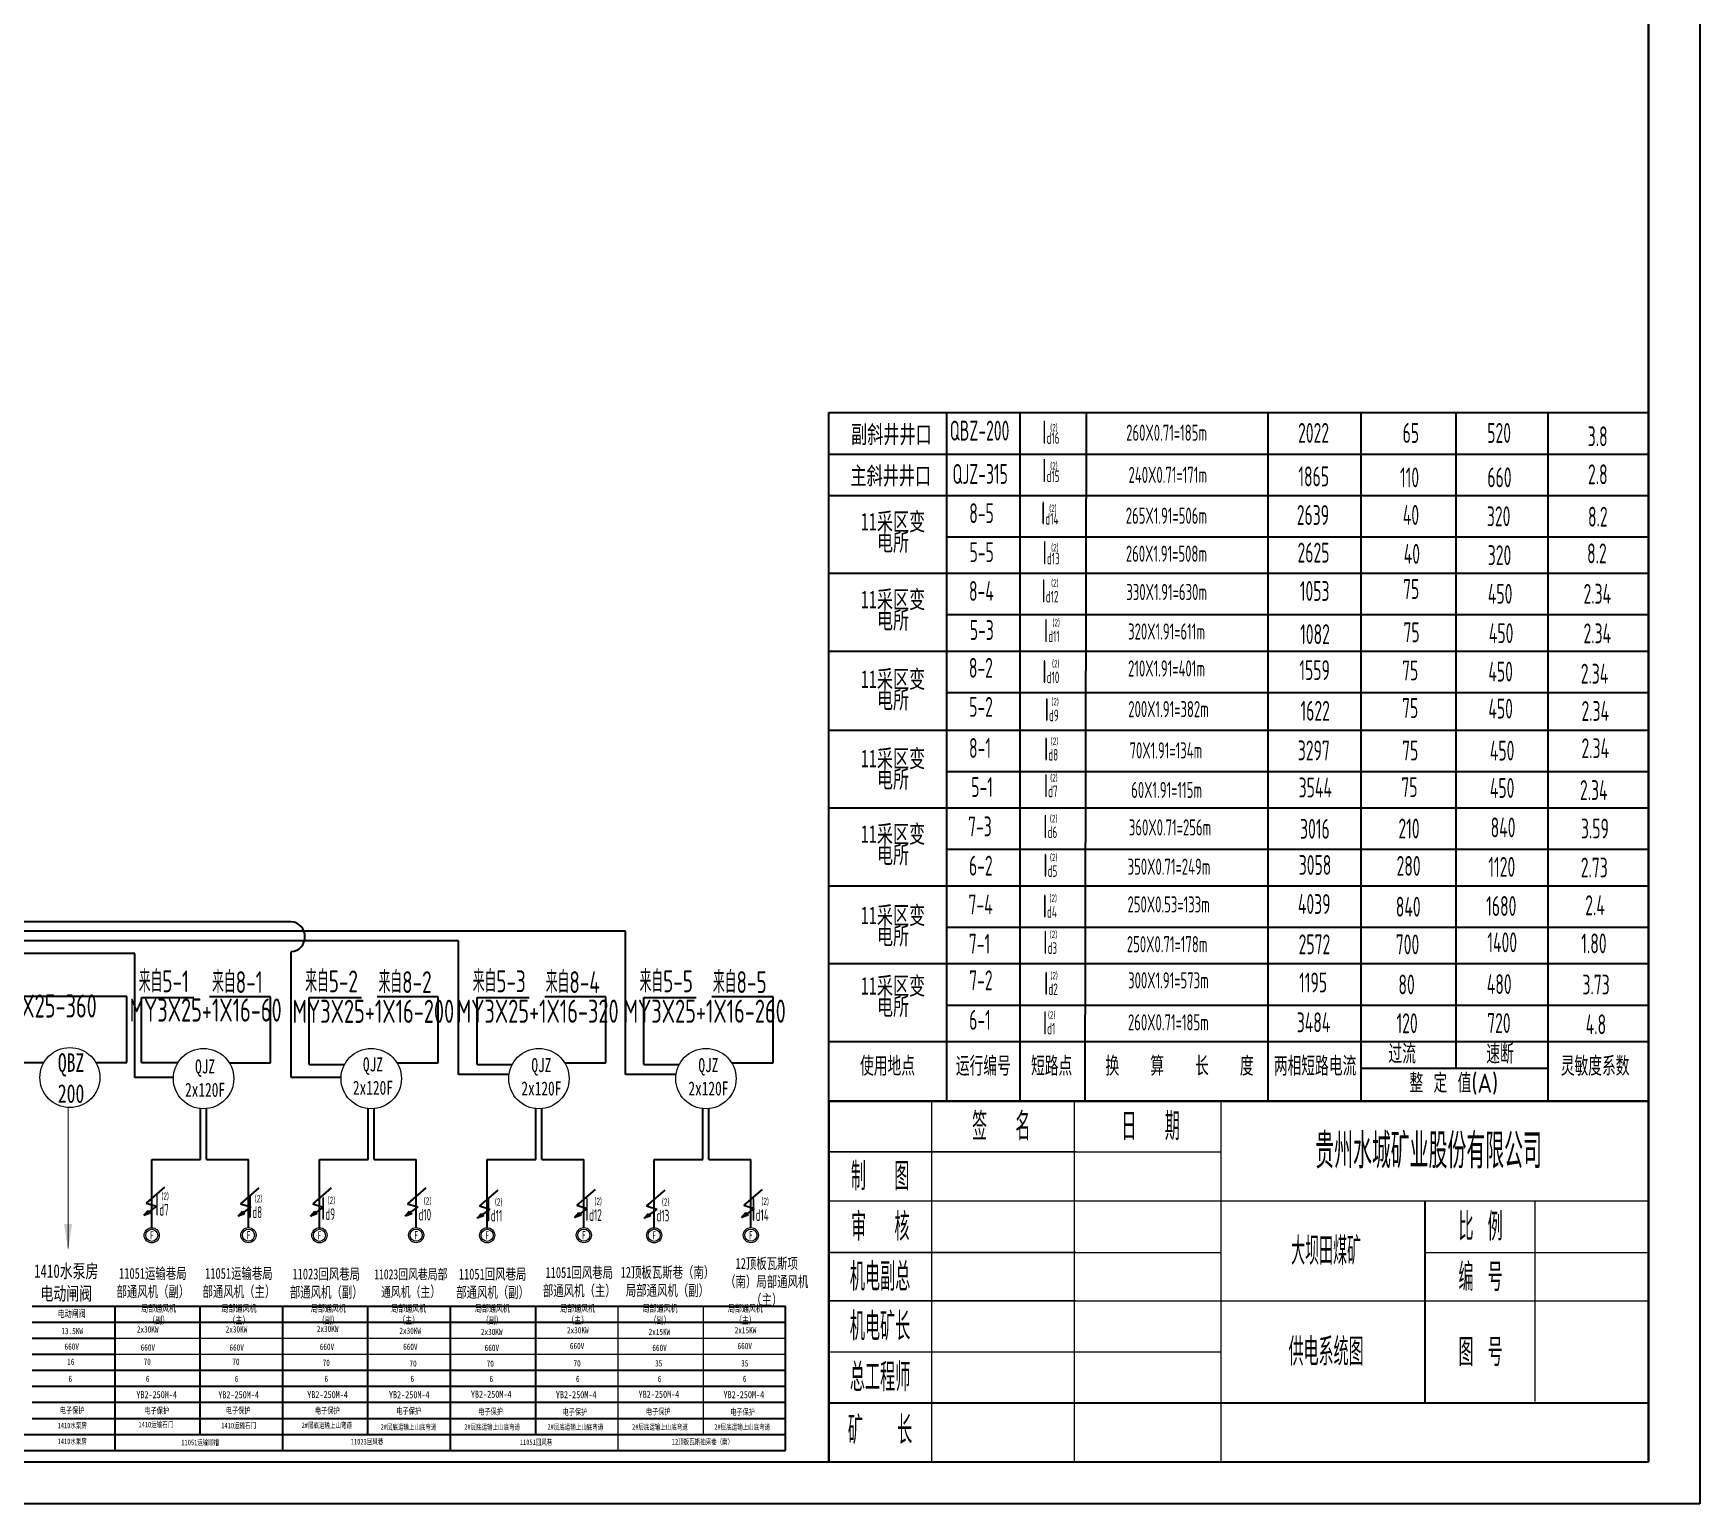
# Model space of a CAD drawing. Header units: millimetres. Extents: x -10061 to 3337, y -3023 to -418.
# Drawn here: x -8685 to -8149, y -3023 to -2551 of the extents above; entities that cross this region are included whole.
import ezdxf
from ezdxf.lldxf.tags import DXFTag

# ---------------------------------------------------------------- set-up
doc = ezdxf.new("R2010")
doc.units = ezdxf.units.MM
for name, color, linetype, lineweight in [('参数', 1, 'Continuous', 15), ('图框内框', 16, 'Continuous', 100), ('粗虚线', 7, 'ACAD_ISO02W100', 25)]:
    doc.layers.add(name, color=color, linetype=linetype, lineweight=lineweight)
doc.layers.add('图框_外框线', color=7, linetype='Continuous')
doc.layers.add('图框_标题栏文字', color=7, linetype='Continuous')
doc.styles.add('仿宋_GB2312', font='', dxfattribs={"width": 0.7, "height": 3})
doc.styles.add('国标', font='gbenor.shx', dxfattribs={"width": 0.75, "height": 3.5, "bigfont": 'gbcbig.shx'})
doc.styles.add('工程字', font='gbenor.shx', dxfattribs={"width": 0.67, "bigfont": 'gbcbig.shx'})
doc.styles.get('仿宋_GB2312').set_extended_font_data('FangSong_GB2312')
tags = doc.linetypes.add('ACAD_ISO02W100', pattern=[15, 12, -3]).pattern_tags.tags
tags[6:7] = [DXFTag(74, 4), DXFTag(75, 0), DXFTag(340, '0'), DXFTag(46, 1.0), DXFTag(50, 0.0), DXFTag(44, 0.0), DXFTag(45, 0.0)]
tags[4:5] = [DXFTag(74, 4), DXFTag(75, 0), DXFTag(340, '0'), DXFTag(46, 1.0), DXFTag(50, 0.0), DXFTag(44, 0.0), DXFTag(45, 0.0)]
tags = doc.linetypes.add('HIDDEN', pattern=[0.375, 0.25, -0.125]).pattern_tags.tags
tags[6:7] = [DXFTag(74, 4), DXFTag(75, 0), DXFTag(340, '0'), DXFTag(46, 1.0), DXFTag(50, 0.0), DXFTag(44, 0.0), DXFTag(45, 0.0)]
tags[4:5] = [DXFTag(74, 4), DXFTag(75, 0), DXFTag(340, '0'), DXFTag(46, 1.0), DXFTag(50, 0.0), DXFTag(44, 0.0), DXFTag(45, 0.0)]

msp = doc.modelspace()

# ---------------------------------------------------------------- hatches: boundary and pattern name
at = {"linetype": 'ByBlock'}
h = msp.add_hatch(color=256, dxfattribs=at)
h.paths.add_polyline_path([(-8672.5, -2933.07), (-8673.8, -2933.07), (-8673.8, -2941.42)])
h.paths.add_polyline_path([(-8673.8, -2941.42), (-8673.8, -2933.07), (-8675.11, -2933.07)])
h = msp.add_hatch(color=256, dxfattribs=at)
h.paths.add_polyline_path([(-8672.5, -2933.07), (-8673.8, -2933.07), (-8673.8, -2941.42)])
h.paths.add_polyline_path([(-8673.8, -2941.42), (-8673.8, -2933.07), (-8675.11, -2933.07)])

# ---------------------------------------------------------------- linework, layer by layer
at = {"lineweight": -2}
for p, q in [((-8149.48, -2078.4), (-8149.48, -3022.9)), ((-8149.48, -3022.9), (-10060.78, -3022.9))]:
    msp.add_line(p, q, dxfattribs=at)
at = {"lineweight": 30}
for p, q in [((-8429.35, -2893.59), (-8429.35, -3009.13)), ((-8165.88, -2893.59), (-8429.35, -2893.59))]:
    msp.add_line(p, q, dxfattribs=at)
at = {"color": 0, "lineweight": 15}
for p, q in [((-8396.36, -2893.59), (-8396.36, -3009.13)), ((-8350.5, -2893.59), (-8350.5, -3009.13)), ((-8350, -2909.88), (-8429.35, -2909.88)), ((-8429.35, -2909.88), (-8303.33, -2909.88)), ((-8429.35, -2925.67), (-8165.88, -2925.67)), ((-8202.45, -2925.67), (-8202.45, -2990.08)), ((-8350, -2942.27), (-8429.35, -2942.27)), ((-8429.35, -2942.27), (-8303.33, -2942.27)), ((-8237.78, -2942.27), (-8165.88, -2942.27)), ((-8350, -2957.8), (-8429.35, -2957.8)), ((-8429.35, -2957.8), (-8262.62, -2957.8)), ((-8262.62, -2957.8), (-8165.88, -2957.8)), ((-8429.35, -2974.13), (-8303.33, -2974.13))]:
    msp.add_line(p, q, dxfattribs=at)
at = {"color": 7, "lineweight": 15}
for p, q in [((-8497.13, -2959.44), (-8497.13, -3005.77)), ((-8497.13, -2959.44), (-8497.13, -3005.77)), ((-8497.13, -2959.44), (-8497.13, -3005.77)), ((-8497.13, -2959.44), (-8497.13, -3005.77)), ((-8497.13, -2959.44), (-8497.13, -3005.77)), ((-8497.13, -2959.44), (-8497.13, -3005.77)), ((-8469.74, -2959.44), (-8469.74, -3000.65)), ((-8469.74, -2959.44), (-8469.74, -3000.65)), ((-8658.8, -2969.74), (-8631.42, -2969.74)), ((-8631.42, -2969.74), (-8604.91, -2969.74)), ((-8604.91, -2969.74), (-8577.53, -2969.74)), ((-8577.53, -2969.74), (-8551.02, -2969.74)), ((-8551.02, -2969.74), (-8523.63, -2969.74)), ((-8523.63, -2969.74), (-8497.13, -2969.74)), ((-8497.13, -2969.74), (-8469.74, -2969.74)), ((-8469.74, -2969.74), (-8443.23, -2969.74)), ((-8658.8, -2974.89), (-8631.42, -2974.89)), ((-8631.42, -2974.89), (-8604.91, -2974.89)), ((-8604.91, -2974.89), (-8577.53, -2974.89)), ((-8577.53, -2974.89), (-8551.02, -2974.89)), ((-8551.02, -2974.89), (-8523.63, -2974.89)), ((-8523.63, -2974.89), (-8497.13, -2974.89)), ((-8497.13, -2974.89), (-8469.74, -2974.89)), ((-8469.74, -2974.89), (-8443.23, -2974.89))]:
    msp.add_line(p, q, dxfattribs=at)
at = {"color": 0, "lineweight": -3}
msp.add_line((-8443.23, -3005.77), (-8443.23, -2959.44), dxfattribs=at)
at = {"color": 7, "linetype": 'ByBlock', "lineweight": 30}
msp.add_line((-10043.2, -3009.66), (-8165.88, -3009.51), dxfattribs=at)
at = {"color": 0, "lineweight": 35}
for points in [[(-8669.84, -2860.01, 0.4, 0.4, 0), (-8661.98, -2860.02, 2.4, 0, 0), (-8654.89, -2860.02, 0, 0, 0)], [(-8635.23, -2860.3, 0.4, 0.4, 0), (-8643.09, -2860.3, 2.4, 0, 0), (-8650.18, -2860.3, 0, 0, 0)], [(-8623.67, -2860.06, 0.4, 0.4, 0), (-8615.81, -2860.07, 2.4, 0, 0), (-8608.72, -2860.07, 0, 0, 0)], [(-8581.34, -2860.3, 0.4, 0.4, 0), (-8589.2, -2860.3, 2.4, 0, 0), (-8596.29, -2860.3, 0, 0, 0)], [(-8569.78, -2860.06, 0.4, 0.4, 0), (-8561.92, -2860.07, 2.4, 0, 0), (-8554.83, -2860.07, 0, 0, 0)], [(-8527.45, -2860.3, 0.4, 0.4, 0), (-8535.31, -2860.3, 2.4, 0, 0), (-8542.39, -2860.3, 0, 0, 0)], [(-8515.89, -2860.06, 0.4, 0.4, 0), (-8508.03, -2860.07, 2.4, 0, 0), (-8500.94, -2860.07, 0, 0, 0)], [(-8473.78, -2860.3, 0.4, 0.4, 0), (-8481.64, -2860.3, 2.4, 0, 0), (-8488.73, -2860.3, 0, 0, 0)], [(-8462.22, -2860.06, 0.4, 0.4, 0), (-8454.36, -2860.07, 2.4, 0, 0), (-8447.27, -2860.07, 0, 0, 0)], [(-8673.8, -2895.65, 0.361, 0.361, 0), (-8673.8, -2934.99, 2.17, 0, 0), (-8673.8, -2941.39, 0, 0, 0)]]:
    msp.add_lwpolyline(points, format="xyseb", dxfattribs=at)
at = {"color": 7, "lineweight": 15}
msp.add_circle((-8673.23, -2886.03), 9.64, dxfattribs=at)
at = {"color": 0, "lineweight": 15}
for centre in [(-8630.27, -2886.37), (-8576.38, -2886.37), (-8522.49, -2886.37), (-8468.82, -2886.37)]:
    msp.add_circle(centre, 9.7, dxfattribs=at)
at = {"lineweight": 15}
for centre, radius in [((-8646.92, -2936.71), 2.44), ((-8615.85, -2936.65), 2.44), ((-8593.03, -2936.71), 2.44), ((-8561.96, -2936.65), 2.44), ((-8539.14, -2936.71), 2.44), ((-8508.07, -2936.65), 2.44), ((-8485.47, -2936.71), 2.44), ((-8454.4, -2936.65), 2.44), ((-8646.92, -2936.71), 1.94), ((-8615.85, -2936.65), 1.94), ((-8593.03, -2936.71), 1.94), ((-8561.96, -2936.65), 1.94), ((-8539.14, -2936.71), 1.94), ((-8508.07, -2936.65), 1.94), ((-8485.47, -2936.71), 1.94), ((-8454.4, -2936.65), 1.94)]:
    msp.add_circle(centre, radius, dxfattribs=at)
at = {"layer": '参数', "color": 0, "lineweight": 15, "ltscale": 30}
msp.add_line((-8303.33, -2893.59), (-8303.33, -3009.13), dxfattribs=at)
at = {"layer": '图框_外框线', "color": 7}
for p, q in [((-8429.35, -2672.46), (-8165.88, -2672.46)), ((-8429.35, -2685.76), (-8165.88, -2685.76)), ((-8391.39, -2685.76), (-8165.88, -2685.76)), ((-8429.35, -2699.05), (-8165.88, -2699.05)), ((-8391.39, -2699.05), (-8165.88, -2699.05)), ((-8391.39, -2712.35), (-8165.88, -2712.35)), ((-8429.35, -2724.05), (-8165.88, -2724.05)), ((-8429.35, -2724.05), (-8165.88, -2724.05)), ((-8429.35, -2724.05), (-8165.88, -2724.05)), ((-8429.35, -2724.05), (-8165.88, -2724.05)), ((-8391.39, -2737.35), (-8165.88, -2737.35)), ((-8429.35, -2749.05), (-8165.88, -2749.05)), ((-8429.35, -2749.06), (-8165.88, -2749.06)), ((-8429.35, -2749.06), (-8165.88, -2749.06)), ((-8429.35, -2749.06), (-8165.88, -2749.06)), ((-8391.39, -2762.35), (-8165.88, -2762.35)), ((-8429.35, -2774.42), (-8165.88, -2774.42)), ((-8429.35, -2774.42), (-8165.88, -2774.42)), ((-8429.35, -2774.42), (-8165.88, -2774.42)), ((-8391.39, -2787.72), (-8165.88, -2787.72)), ((-8429.35, -2799.42), (-8165.88, -2799.42)), ((-8429.35, -2799.42), (-8165.88, -2799.42)), ((-8429.35, -2799.42), (-8165.88, -2799.42)), ((-8429.35, -2799.42), (-8165.88, -2799.42)), ((-8391.39, -2812.72), (-8165.88, -2812.72)), ((-8429.35, -2824.42), (-8165.88, -2824.42)), ((-8429.35, -2824.42), (-8165.88, -2824.42)), ((-8429.35, -2824.42), (-8165.88, -2824.42)), ((-8429.35, -2824.42), (-8165.88, -2824.42)), ((-8391.39, -2837.72), (-8165.88, -2837.72)), ((-8429.35, -2849.42), (-8165.88, -2849.42)), ((-8429.35, -2849.44), (-8165.88, -2849.44)), ((-8429.35, -2849.44), (-8165.88, -2849.44)), ((-8429.35, -2849.44), (-8165.88, -2849.44)), ((-8391.39, -2862.74), (-8165.88, -2862.74)), ((-8429.35, -2874.44), (-8165.88, -2874.44)), ((-8258.23, -2883.03), (-8198.13, -2883.03))]:
    msp.add_line(p, q, dxfattribs=at)
at = {"layer": '图框内框', "color": 0, "lineweight": 30}
msp.add_line((-8165.88, -2091.86), (-8165.88, -3009.51), dxfattribs=at)
at = {"layer": '图框内框', "color": 0, "lineweight": -3}
for p, q in [((-8429.35, -2893.59), (-8429.35, -2672.46)), ((-8391.39, -2893.53), (-8391.39, -2672.46)), ((-8367.86, -2893.53), (-8367.86, -2672.46)), ((-8346.99, -2893.53), (-8346.55, -2672.46)), ((-8288.1, -2893.53), (-8288.1, -2672.46)), ((-8258.23, -2893.53), (-8258.23, -2672.46)), ((-8227.68, -2883.03), (-8227.68, -2672.46)), ((-8198.13, -2893.53), (-8198.13, -2672.46)), ((-8654.89, -2860.02), (-8730.87, -2860.02)), ((-8654.89, -2881.25), (-8654.89, -2860.02)), ((-8650.18, -2881.23), (-8650.18, -2860.3)), ((-8650.18, -2860.3), (-8633.39, -2860.3)), ((-8608.72, -2860.07), (-8628.4, -2860.07)), ((-8608.72, -2881.32), (-8608.72, -2860.07)), ((-8596.29, -2881.85), (-8596.29, -2860.3)), ((-8596.29, -2860.3), (-8579.5, -2860.3)), ((-8554.83, -2860.07), (-8574.51, -2860.07)), ((-8554.83, -2881.32), (-8554.83, -2860.07)), ((-8542.39, -2881.85), (-8542.39, -2860.3)), ((-8542.39, -2860.3), (-8525.61, -2860.3)), ((-8500.94, -2860.07), (-8520.62, -2860.07)), ((-8500.94, -2881.32), (-8500.94, -2860.07)), ((-8488.73, -2881.85), (-8488.73, -2860.3)), ((-8488.73, -2860.3), (-8471.94, -2860.3)), ((-8447.27, -2860.07), (-8466.95, -2860.07)), ((-8447.27, -2881.32), (-8447.27, -2860.07)), ((-8690.58, -2881.25), (-8681.59, -2881.25)), ((-8664.86, -2881.25), (-8654.89, -2881.25)), ((-8650.18, -2881.23), (-8638.51, -2881.23)), ((-8621.98, -2881.32), (-8608.72, -2881.32)), ((-8621.11, -2885.96), (-8621.11, -2885.96)), ((-8596.29, -2881.85), (-8584.97, -2881.85)), ((-8568.09, -2881.32), (-8554.83, -2881.32)), ((-8542.39, -2881.85), (-8531.08, -2881.85)), ((-8514.2, -2881.32), (-8500.94, -2881.32)), ((-8513.33, -2885.96), (-8513.33, -2885.96)), ((-8488.73, -2881.85), (-8477.41, -2881.85)), ((-8460.54, -2881.32), (-8447.27, -2881.32)), ((-8631.24, -2912.41), (-8631.24, -2896.02)), ((-8629.3, -2912.41), (-8629.3, -2896.02)), ((-8577.35, -2912.41), (-8577.35, -2896.02)), ((-8575.41, -2912.41), (-8575.41, -2896.02)), ((-8523.46, -2912.41), (-8523.46, -2896.02)), ((-8521.52, -2912.41), (-8521.52, -2896.02)), ((-8469.79, -2912.41), (-8469.79, -2896.02)), ((-8467.86, -2912.41), (-8467.86, -2896.02)), ((-8646.92, -2934.27), (-8646.92, -2912.41)), ((-8646.92, -2912.41), (-8631.24, -2912.41)), ((-8629.3, -2912.41), (-8615.85, -2912.41)), ((-8615.85, -2934.21), (-8615.85, -2912.41)), ((-8593.03, -2934.27), (-8593.03, -2912.41)), ((-8593.03, -2912.41), (-8577.35, -2912.41)), ((-8575.41, -2912.41), (-8561.96, -2912.41)), ((-8561.96, -2934.21), (-8561.96, -2912.41)), ((-8539.14, -2934.27), (-8539.14, -2912.41)), ((-8539.14, -2912.41), (-8523.46, -2912.41)), ((-8521.52, -2912.41), (-8508.07, -2912.41)), ((-8508.07, -2934.21), (-8508.07, -2912.41)), ((-8485.47, -2934.27), (-8485.47, -2912.41)), ((-8485.47, -2912.41), (-8469.79, -2912.41)), ((-8467.86, -2912.41), (-8454.4, -2912.41)), ((-8454.4, -2934.21), (-8454.4, -2912.41)), ((-8642.79, -2921.26), (-8648.7, -2926.34)), ((-8612.53, -2921.5), (-8618.44, -2926.57)), ((-8589.27, -2921.51), (-8595.18, -2926.59)), ((-8558.79, -2921.47), (-8564.7, -2926.55)), ((-8535.71, -2922.19), (-8541.62, -2927.26)), ((-8504.39, -2921.94), (-8510.3, -2927.02)), ((-8482.04, -2922.19), (-8487.95, -2927.26)), ((-8450.72, -2921.94), (-8456.64, -2927.02)), ((-8649.43, -2930.27), (-8648.06, -2928.72)), ((-8645.38, -2927.37), (-8649.33, -2930.27)), ((-8648.7, -2926.34), (-8645.38, -2927.37)), ((-8648.06, -2928.72), (-8647.37, -2929.55)), ((-8619.17, -2930.51), (-8617.8, -2928.96)), ((-8615.12, -2927.61), (-8619.06, -2930.51)), ((-8618.44, -2926.57), (-8615.12, -2927.61)), ((-8617.8, -2928.96), (-8617.11, -2929.79)), ((-8595.91, -2930.53), (-8594.53, -2928.97)), ((-8591.86, -2927.63), (-8595.8, -2930.53)), ((-8595.18, -2926.59), (-8591.86, -2927.63)), ((-8594.53, -2928.97), (-8593.85, -2929.81)), ((-8565.43, -2930.48), (-8564.06, -2928.93)), ((-8561.38, -2927.58), (-8565.32, -2930.49)), ((-8564.7, -2926.55), (-8561.38, -2927.58)), ((-8564.06, -2928.93), (-8563.37, -2929.76)), ((-8538.3, -2928.3), (-8542.24, -2931.2)), ((-8541.62, -2927.26), (-8538.3, -2928.3)), ((-8506.98, -2928.06), (-8510.92, -2930.96)), ((-8510.3, -2927.02), (-8506.98, -2928.06)), ((-8484.63, -2928.3), (-8488.58, -2931.2)), ((-8487.95, -2927.26), (-8484.63, -2928.3)), ((-8453.32, -2928.06), (-8457.26, -2930.96)), ((-8456.64, -2927.02), (-8453.32, -2928.06)), ((-8237.78, -2925.67), (-8237.78, -2990.47)), ((-8647.37, -2929.55), (-8649.43, -2930.31)), ((-8617.11, -2929.79), (-8619.17, -2930.55)), ((-8593.85, -2929.81), (-8595.91, -2930.56)), ((-8563.37, -2929.76), (-8565.43, -2930.52)), ((-8542.35, -2931.2), (-8540.97, -2929.65)), ((-8540.29, -2930.48), (-8542.35, -2931.24)), ((-8540.97, -2929.65), (-8540.29, -2930.48)), ((-8511.03, -2930.95), (-8509.66, -2929.4)), ((-8508.97, -2930.23), (-8511.03, -2930.99)), ((-8509.66, -2929.4), (-8508.97, -2930.23)), ((-8488.68, -2931.2), (-8487.31, -2929.65)), ((-8486.62, -2930.48), (-8488.68, -2931.24)), ((-8487.31, -2929.65), (-8486.62, -2930.48)), ((-8457.36, -2930.95), (-8455.99, -2929.4)), ((-8455.3, -2930.23), (-8457.36, -2930.99)), ((-8455.99, -2929.4), (-8455.3, -2930.23)), ((-8685.31, -2959.44), (-8658.8, -2959.44)), ((-8658.8, -2959.44), (-8658.8, -3005.77)), ((-8658.8, -2959.44), (-8631.42, -2959.44)), ((-8658.8, -2959.44), (-8658.8, -3005.77)), ((-8631.42, -2959.44), (-8631.42, -3000.65)), ((-8631.42, -2959.44), (-8604.91, -2959.44)), ((-8631.42, -2959.44), (-8631.42, -3000.65)), ((-8604.91, -2959.44), (-8604.91, -3005.77)), ((-8604.91, -2959.44), (-8604.91, -3005.77)), ((-8604.91, -2959.44), (-8577.53, -2959.44)), ((-8604.91, -2959.44), (-8604.91, -3005.77)), ((-8577.53, -2959.44), (-8577.53, -3000.65)), ((-8577.53, -2959.44), (-8551.02, -2959.44)), ((-8577.53, -2959.44), (-8577.53, -3000.65)), ((-8551.02, -2959.44), (-8551.02, -3005.77)), ((-8551.02, -2959.44), (-8551.02, -3005.77)), ((-8551.02, -2959.44), (-8551.02, -3005.77)), ((-8551.02, -2959.44), (-8523.63, -2959.44)), ((-8551.02, -2959.44), (-8551.02, -3005.77)), ((-8523.63, -2959.44), (-8523.63, -3000.65)), ((-8523.63, -2959.44), (-8497.13, -2959.44)), ((-8523.63, -2959.44), (-8523.63, -3000.65)), ((-8497.13, -2959.44), (-8469.74, -2959.44)), ((-8469.74, -2959.44), (-8443.23, -2959.44)), ((-8685.31, -2964.59), (-8658.8, -2964.59)), ((-8658.8, -2964.59), (-8631.42, -2964.59)), ((-8631.42, -2964.59), (-8604.91, -2964.59)), ((-8604.91, -2964.59), (-8577.53, -2964.59)), ((-8577.53, -2964.59), (-8551.02, -2964.59)), ((-8551.02, -2964.59), (-8523.63, -2964.59)), ((-8523.63, -2964.59), (-8497.13, -2964.59)), ((-8497.13, -2964.59), (-8469.74, -2964.59)), ((-8469.74, -2964.59), (-8443.23, -2964.59)), ((-8685.31, -2969.74), (-8658.8, -2969.74)), ((-8685.31, -2974.89), (-8658.8, -2974.89)), ((-8685.31, -2980.04), (-8658.8, -2980.04)), ((-8658.8, -2980.04), (-8631.42, -2980.04)), ((-8631.42, -2980.04), (-8604.91, -2980.04)), ((-8604.91, -2980.04), (-8577.53, -2980.04)), ((-8577.53, -2980.04), (-8551.02, -2980.04)), ((-8551.02, -2980.04), (-8523.63, -2980.04)), ((-8523.63, -2980.04), (-8497.13, -2980.04)), ((-8497.13, -2980.04), (-8469.74, -2980.04)), ((-8469.74, -2980.04), (-8443.23, -2980.04)), ((-8685.31, -2985.2), (-8658.8, -2985.2)), ((-8658.8, -2985.2), (-8631.42, -2985.2)), ((-8631.42, -2985.2), (-8604.91, -2985.2)), ((-8604.91, -2985.2), (-8577.53, -2985.2)), ((-8577.53, -2985.2), (-8551.02, -2985.2)), ((-8551.02, -2985.2), (-8523.63, -2985.2)), ((-8523.63, -2985.2), (-8497.13, -2985.2)), ((-8497.13, -2985.2), (-8469.74, -2985.2)), ((-8469.74, -2985.2), (-8443.23, -2985.2)), ((-8685.31, -2990.35), (-8658.8, -2990.35)), ((-8658.8, -2990.35), (-8631.42, -2990.35)), ((-8631.42, -2990.35), (-8604.91, -2990.35)), ((-8604.91, -2990.35), (-8577.53, -2990.35)), ((-8577.53, -2990.35), (-8551.02, -2990.35)), ((-8551.02, -2990.35), (-8523.63, -2990.35)), ((-8523.63, -2990.35), (-8497.13, -2990.35)), ((-8497.13, -2990.35), (-8469.74, -2990.35)), ((-8469.74, -2990.35), (-8443.23, -2990.35)), ((-8429.35, -2990.47), (-8165.88, -2990.47)), ((-8685.31, -2995.5), (-8658.8, -2995.5)), ((-8658.8, -2995.5), (-8631.42, -2995.5)), ((-8631.42, -2995.5), (-8604.91, -2995.5)), ((-8604.91, -2995.5), (-8577.53, -2995.5)), ((-8577.53, -2995.5), (-8551.02, -2995.5)), ((-8551.02, -2995.5), (-8523.63, -2995.5)), ((-8523.63, -2995.5), (-8497.13, -2995.5)), ((-8497.13, -2995.5), (-8469.74, -2995.5)), ((-8469.74, -2995.5), (-8443.23, -2995.5)), ((-8696.56, -3000.65), (-8658.8, -3000.65)), ((-8669.18, -3000.65), (-8631.42, -3000.65)), ((-8642.67, -3000.65), (-8604.91, -3000.65)), ((-8615.29, -3000.65), (-8577.53, -3000.65)), ((-8588.78, -3000.65), (-8551.02, -3000.65)), ((-8561.4, -3000.65), (-8523.63, -3000.65)), ((-8534.89, -3000.65), (-8497.13, -3000.65)), ((-8507.51, -3000.65), (-8469.74, -3000.65)), ((-8481, -3000.65), (-8443.23, -3000.65)), ((-8763.91, -3005.77), (-8658.8, -3005.77)), ((-8738.79, -3005.77), (-8633.68, -3005.77)), ((-8736.52, -3005.77), (-8631.42, -3005.77)), ((-8710.01, -3005.77), (-8604.91, -3005.77)), ((-8684.9, -3005.77), (-8579.79, -3005.77)), ((-8682.63, -3005.77), (-8577.53, -3005.77)), ((-8656.12, -3005.77), (-8551.02, -3005.77)), ((-8631, -3005.77), (-8525.9, -3005.77)), ((-8628.74, -3005.77), (-8523.63, -3005.77)), ((-8602.23, -3005.77), (-8497.13, -3005.77)), ((-8577.11, -3005.77), (-8472.01, -3005.77)), ((-8574.85, -3005.77), (-8469.74, -3005.77)), ((-8548.34, -3005.77), (-8443.23, -3005.77))]:
    msp.add_line(p, q, dxfattribs=at)
at = {"layer": '图框内框', "color": 1, "linetype": 'HIDDEN', "lineweight": -3}
for p, q in [((-8602.06, -2836), (-9188.16, -2836)), ((-8548.33, -2842.17), (-9713.51, -2842.17)), ((-8494.66, -2839.05), (-9218.05, -2839.05)), ((-8548.33, -2885.04), (-8548.33, -2842.17)), ((-8494.66, -2885.04), (-8494.66, -2839.05)), ((-8652.33, -2846.17), (-9853.06, -2846.17)), ((-8652.33, -2885.98), (-8652.33, -2846.17)), ((-8602.06, -2885.98), (-8602.06, -2845.61)), ((-8639.93, -2885.98), (-8652.33, -2885.98)), ((-8586.04, -2885.98), (-8602.06, -2885.98)), ((-8532.19, -2885.04), (-8548.33, -2885.04)), ((-8478.53, -2885.04), (-8494.66, -2885.04))]:
    msp.add_line(p, q, dxfattribs=at)
msp.add_arc((-8602.49, -2840.8), 4.82, 275.0877, 84.9123, dxfattribs=at)

# ---------------------------------------------------------------- texts
at = {"color": 7, "lineweight": -3, "ltscale": 1.4, "char_height": 9.4393, "attachment_point": 5, "line_spacing_factor": 0.7, "style": '工程字'}
for s, insert, width in [('{\\fSimSun|b0|i0|c134|p2;\\H0.6x;副斜井井口}', (-8409.23, -2679.8), 174.4324), ('{\\fSimSun|b0|i0|c134|p2;\\H0.6x;主斜井井口}', (-8409.43, -2693.08), 174.4324), ('{\\fSimSun|b0|i0|c134|p2;\\H0.6x;11采区变\\P电所\\H1.667x; }', (-8408.71, -2711.08), 226.4696), ('{\\fSimSun|b0|i0|c134|p2;\\H0.6x;11采区变\\P电所\\H1.667x; }', (-8408.71, -2736.08), 226.4696), ('{\\fSimSun|b0|i0|c134|p2;\\H0.6x;11采区变\\P电所\\H1.667x; }', (-8408.71, -2761.66), 226.4696), ('{\\fSimSun|b0|i0|c134|p2;\\H0.6x;11采区变\\P电所\\H1.667x; }', (-8408.71, -2787.16), 226.4696), ('{\\fSimSun|b0|i0|c134|p2;\\H0.6x;11采区变\\P电所\\H1.667x; }', (-8408.71, -2811.42), 226.4696), ('{\\fSimSun|b0|i0|c134|p2;\\H0.6x;11采区变\\P电所\\H1.667x; }', (-8408.71, -2837.52), 226.4696), ('{\\fSimSun|b0|i0|c134|p2;\\H0.6x;11采区变\\P电所\\H1.667x; }', (-8408.71, -2860.19), 226.4696)]:
    msp.add_mtext(s, dxfattribs=dict(at, insert=insert, width=width))
at = {"linetype": 'ByBlock', "lineweight": -3, "char_height": 7.008, "width": 29.429, "attachment_point": 5, "rotation": 0, "style": '国标'}
for s, insert in [('来自5-1', (-8643.02, -2855.13)), ('来自8-1', (-8619.4, -2855.38)), ('来自5-2', (-8589.13, -2855.13)), ('来自8-2', (-8565.5, -2855.38)), ('来自5-3', (-8535.24, -2855.13)), ('来自8-4', (-8511.61, -2855.38)), ('来自5-5', (-8481.57, -2855.13)), ('来自8-5', (-8457.95, -2855.38))]:
    msp.add_mtext(s, dxfattribs=dict(at, insert=insert))
at = {"color": 7, "linetype": 'ByBlock', "char_height": 7.4324, "width": 76.4916, "attachment_point": 5, "style": '国标'}
for s, insert in [(' MYP3X70+1X25-360', (-8694.53, -2863.05)), (' MY3X25+1X16-60', (-8631.11, -2864.35)), (' MY3X25+1X16-200', (-8577.21, -2864.76)), (' MY3X25+1X16-320', (-8524.4, -2864.72)), (' MY3X25+1X16-260', (-8470.73, -2864.72))]:
    msp.add_mtext(s, dxfattribs=dict(at, insert=insert))
at = {"color": 7, "lineweight": 15, "attachment_point": 5, "style": '仿宋_GB2312'}
for s, insert, char_height, width in [('QBZ\\P200', (-8672.84, -2886.24), 5.959, 23.6153), ('{\\fFangSong|b0|i0|c134|p49;12顶板瓦斯项（南）局部通风机（主）}', (-8449.29, -2951.8), 3.5, 28.8477), ('{\\fFangSong|b0|i0|c134|p49;1410水泵房\\P电动闸阀}', (-8674.38, -2952.04), 4.3338, 27.6534), ('{\\fFangSong|b0|i0|c134|p49;11051运输巷局部通风机（副）}', (-8646.55, -2952.08), 3.5, 24.7624), ('{\\fFangSong|b0|i0|c134|p49;11051运输巷局部通风机（主）}', (-8618.9, -2952.08), 3.5, 24.7624), ('{\\fFangSong|b0|i0|c134|p49;11023回风巷局部通风机（副）}', (-8590.83, -2952.27), 3.5, 24.7624), ('{\\fFangSong|b0|i0|c134|p49;\\H0.923x;11023回风巷局部通风机（主\\H1.083x;）}', (-8563.64, -2952.27), 3.5, 24.7624), ('{\\fFangSong|b0|i0|c134|p49;11051回风巷局部通风机（副）}', (-8537.38, -2952.31), 3.5, 24.7624), ('{\\fFangSong|b0|i0|c134|p49;11051回风巷局部通风机（主）}', (-8509.52, -2951.8), 3.5, 24.7624), ('{\\fFangSong|b0|i0|c134|p49;12顶板瓦斯巷（南）局部通风机（副）}', (-8481.2, -2951.71), 3.5, 31.79), ('{\\fFangSong|b0|i0|c134|p49;电动闸阀}', (-8672.65, -2962), 2.2879, 16.9123), ('{\\fFangSong|b0|i0|c134|p49;局部通风机（副）}', (-8644.71, -2962.22), 2.2879, 16.9123), ('{\\fFangSong|b0|i0|c134|p49;局部通风机（主）}', (-8618.88, -2962.22), 2.2879, 16.9123), ('{\\fFangSong|b0|i0|c134|p49;局部通风机（副）}', (-8590.17, -2962.22), 2.2879, 16.9123), ('{\\fFangSong|b0|i0|c134|p49;局部通风机（主）}', (-8564.34, -2962.22), 2.2879, 16.9123), ('{\\fFangSong|b0|i0|c134|p49;局部通风机（副）}', (-8537.45, -2962.22), 2.2879, 16.9123), ('{\\fFangSong|b0|i0|c134|p49;局部通风机（主）}', (-8510.05, -2962.22), 2.2879, 16.9123), ('{\\fFangSong|b0|i0|c134|p49;局部通风机（副）}', (-8483.56, -2962.22), 2.2879, 16.9123), ('{\\fFangSong|b0|i0|c134|p49;局部通风机（主）}', (-8456.15, -2962.22), 2.2879, 16.9123), ('{\\fFangSong|b0|i0|c134|p49;13.5KW}', (-8672.48, -2967.46), 2.024, 14.9615), ('{\\fFangSong|b0|i0|c134|p49;2x30KW}', (-8648.21, -2966.93), 2.024, 14.9615), ('{\\fFangSong|b0|i0|c134|p49;2x30KW}', (-8619.68, -2966.93), 2.024, 14.9615), ('{\\fFangSong|b0|i0|c134|p49;2x30KW}', (-8590.38, -2966.76), 2.024, 14.9615), ('{\\fFangSong|b0|i0|c134|p49;2x30KW}', (-8563.86, -2967.38), 2.024, 14.9615), ('{\\fFangSong|b0|i0|c134|p49;2x30KW}', (-8510, -2967.2), 2.024, 14.9615), ('{\\fFangSong|b0|i0|c134|p49;2x15KW}', (-8456.11, -2967.2), 2.024, 14.9615), ('{\\fFangSong|b0|i0|c134|p49;660V}', (-8672.63, -2972.45), 2.024, 14.9615), ('{\\fFangSong|b0|i0|c134|p49;660V}', (-8648.16, -2972.76), 2.024, 14.9615), ('{\\fFangSong|b0|i0|c134|p49;660V}', (-8619.63, -2972.76), 2.024, 14.9615), ('{\\fFangSong|b0|i0|c134|p49;660V}', (-8590.61, -2972.52), 2.024, 14.9615), ('{\\fFangSong|b0|i0|c134|p49;660V}', (-8563.81, -2972.51), 2.024, 14.9615), ('{\\fFangSong|b0|i0|c134|p49;2x30KW}', (-8537.66, -2967.72), 2.024, 14.9615), ('{\\fFangSong|b0|i0|c134|p49;660V}', (-8537.61, -2972.86), 2.024, 14.9615), ('{\\fFangSong|b0|i0|c134|p49;660V}', (-8510.23, -2972.27), 2.024, 14.9615), ('{\\fFangSong|b0|i0|c134|p49;2x15KW}', (-8483.77, -2967.72), 2.024, 14.9615), ('{\\fFangSong|b0|i0|c134|p49;660V}', (-8483.72, -2972.86), 2.024, 14.9615), ('{\\fFangSong|b0|i0|c134|p49;660V}', (-8456.34, -2972.27), 2.024, 14.9615), ('{\\fFangSong|b0|i0|c134|p49;16}', (-8672.92, -2977.34), 2.024, 14.9615), ('{\\fFangSong|b0|i0|c134|p49;70}', (-8648.38, -2977.33), 2.024, 14.9615), ('{\\fFangSong|b0|i0|c134|p49;70}', (-8619.85, -2977.33), 2.024, 14.9615), ('{\\fFangSong|b0|i0|c134|p49;70}', (-8590.83, -2977.65), 2.024, 14.9615), ('{\\fFangSong|b0|i0|c134|p49;70}', (-8562.94, -2977.92), 2.024, 14.9615), ('{\\fFangSong|b0|i0|c134|p49;70}', (-8538.12, -2977.92), 2.024, 14.9615), ('{\\fFangSong|b0|i0|c134|p49;70}', (-8510.23, -2977.83), 2.024, 14.9615), ('{\\fFangSong|b0|i0|c134|p49;35}', (-8483.99, -2977.83), 2.024, 14.9615), ('{\\fFangSong|b0|i0|c134|p49;35}', (-8456.34, -2977.83), 2.024, 14.9615), ('{\\fFangSong|b0|i0|c134|p49;YB2-250M-4}', (-8645.33, -2987.89), 2.2879, 16.9123), ('{\\fFangSong|b0|i0|c134|p49;YB2-250M-4}', (-8619, -2987.93), 2.2879, 16.9123), ('{\\fFangSong|b0|i0|c134|p49;YB2-250M-4}', (-8590.41, -2987.87), 2.2879, 16.9123), ('{\\fFangSong|b0|i0|c134|p49;YB2-250M-4}', (-8564.15, -2987.92), 2.2879, 16.9123), ('{\\fFangSong|b0|i0|c134|p49;YB2-250M-4}', (-8537.82, -2987.77), 2.2879, 16.9123), ('{\\fFangSong|b0|i0|c134|p49;YB2-250M-4}', (-8510.52, -2987.9), 2.2879, 16.9123), ('{\\fFangSong|b0|i0|c134|p49;YB2-250M-4}', (-8483.92, -2987.77), 2.2879, 16.9123), ('{\\fFangSong|b0|i0|c134|p49;YB2-250M-4}', (-8456.63, -2987.9), 2.2879, 16.9123), ('{\\fSimSun|b0|i0|c134|p2;电子保护}', (-8672.51, -2993.04), 2.024, 14.9615), ('{\\fSimSun|b0|i0|c134|p2;电子保护}', (-8645.31, -2993.12), 2.024, 14.9615), ('{\\fSimSun|b0|i0|c134|p2;电子保护}', (-8619.15, -2993.07), 2.024, 14.9615), ('{\\fSimSun|b0|i0|c134|p2;电子保护}', (-8590.5, -2993.11), 2.024, 14.9615), ('{\\fSimSun|b0|i0|c134|p2;电子保护}', (-8564.34, -2993.22), 2.024, 14.9615), ('{\\fSimSun|b0|i0|c134|p2;电子保护}', (-8538.05, -2993.42), 2.024, 14.9615), ('{\\fSimSun|b0|i0|c134|p2;电子保护}', (-8510.93, -2993.55), 2.024, 14.9615), ('{\\fSimSun|b0|i0|c134|p2;电子保护}', (-8484.16, -2993.42), 2.024, 14.9615), ('{\\fSimSun|b0|i0|c134|p2;电子保护}', (-8457.04, -2993.55), 2.024, 14.9615)]:
    msp.add_mtext(s, dxfattribs=dict(at, insert=insert, char_height=char_height, width=width))
at = {"color": 0, "lineweight": 15, "attachment_point": 5}
for s, insert, char_height, width, style in [('QJZ\\P2x120F', (-8629.78, -2886.25), 4.5, 23.7778, '仿宋_GB2312'), ('QJZ\\P2x120F', (-8575.84, -2885.58), 4.5, 23.7778, '仿宋_GB2312'), ('QJZ\\P2x120F', (-8521.7, -2885.83), 4.5, 23.7778, '仿宋_GB2312'), ('QJZ\\P2x120F', (-8468.03, -2885.83), 4.5, 23.7778, '仿宋_GB2312'), ('签{\\fFangSong_GB2312|b0|i0|c134|p49;  }名', (-8373.92, -2901.74), 8.9211, 36.3874, '国标'), ('日{\\fFangSong_GB2312|b0|i0|c134|p49;  }期', (-8325.91, -2901.74), 8.9211, 36.3874, '国标'), ('贵州水城矿业股份有限公司', (-8236.6, -2909.63), 11.2406, 183.2779, '国标'), ('制{\\fFangSong_GB2312|b0|i0|c134|p49;  }图', (-8412.86, -2917.78), 8.9211, 32.9903, '国标'), ('审{\\fFangSong_GB2312|b0|i0|c134|p49;  }核', (-8412.78, -2933.97), 8.9211, 32.9903, '国标'), ('比{\\fFangSong_GB2312|b0|i0|c134|p49; }例', (-8219.88, -2933.97), 8.9211, 32.1106, '国标'), ('{\\Ftxt,gbcbig|c134;大坝田煤矿}', (-8269.53, -2941.73), 8.9211, 87.3833, '仿宋_GB2312'), ('机电副总', (-8412.86, -2950.03), 9, 32.9903, '国标'), ('编{\\fFangSong_GB2312|b0|i0|c134|p49; }号', (-8219.88, -2950.16), 8.9211, 32.1106, '国标'), ('机电矿长', (-8412.86, -2965.97), 9, 32.9903, '国标'), ('供电系统图', (-8269.53, -2974.13), 8.921, 87.3833, '国标'), ('图{\\fFangSong_GB2312|b0|i0|c134|p49; }号', (-8219.88, -2974.27), 8.9211, 32.1106, '国标'), ('总工程师', (-8412.86, -2982.3), 9, 32.9903, '国标'), ('{\\fSimSun|b0|i0|c134|p2;6}', (-8673.08, -2982.82), 2.024, 14.9615, '仿宋_GB2312'), ('{\\fSimSun|b0|i0|c134|p2;6}', (-8648.21, -2982.82), 2.024, 14.9615, '仿宋_GB2312'), ('{\\fSimSun|b0|i0|c134|p2;6}', (-8619.67, -2982.82), 2.024, 14.9615, '仿宋_GB2312'), ('{\\fSimSun|b0|i0|c134|p2;6}', (-8590.81, -2982.82), 2.024, 14.9615, '仿宋_GB2312'), ('{\\fSimSun|b0|i0|c134|p2;6}', (-8563.17, -2982.82), 2.024, 14.9615, '仿宋_GB2312'), ('{\\fSimSun|b0|i0|c134|p2;6}', (-8537.81, -2982.82), 2.024, 14.9615, '仿宋_GB2312'), ('{\\fSimSun|b0|i0|c134|p2;6}', (-8510, -2982.82), 2.024, 14.9615, '仿宋_GB2312'), ('{\\fSimSun|b0|i0|c134|p2;6}', (-8483.74, -2982.82), 2.024, 14.9615, '仿宋_GB2312'), ('{\\fSimSun|b0|i0|c134|p2;6}', (-8456.37, -2982.82), 2.024, 14.9615, '仿宋_GB2312'), ('{\\fSimSun|b0|i0|c134|p2;1410水泵房}', (-8672.48, -2997.89), 1.8, 15.3428, '仿宋_GB2312'), ('{\\fFangSong|b0|i0|c134|p49;1410运输石门}', (-8645.6, -2997.59), 1.8, 15.3428, '仿宋_GB2312'), ('{\\fFangSong|b0|i0|c134|p49;1410运输石门}', (-8619, -2997.93), 1.8, 15.3428, '仿宋_GB2312'), ('{\\fFangSong|b0|i0|c134|p49;2#层底运输上山弯道}', (-8590.67, -2997.82), 1.8, 17.7454, '仿宋_GB2312'), ('{\\fFangSong|b0|i0|c134|p49;2#层底运输上山底弯道}', (-8564.41, -2998.37), 1.8, 18.2412, '仿宋_GB2312'), ('{\\fFangSong|b0|i0|c134|p49;2#层底运输上山底弯道}', (-8537.53, -2998.37), 1.8, 18.2412, '仿宋_GB2312'), ('{\\fFangSong|b0|i0|c134|p49;2#层底运输上山底弯道}', (-8510.78, -2998.37), 1.8, 18.2412, '仿宋_GB2312'), ('{\\fFangSong|b0|i0|c134|p49;2#层底运输上山底弯道}', (-8483.61, -2998.37), 1.8, 18.2412, '仿宋_GB2312'), ('{\\fFangSong|b0|i0|c134|p49;2#层底运输上山底弯道}', (-8457.15, -2998.37), 1.8, 18.2412, '仿宋_GB2312'), ('矿   长', (-8412.86, -2999.29), 9, 32.9903, '国标'), ('{\\fSimSun|b0|i0|c134|p2;1410水泵房}', (-8672.48, -3002.99), 1.8, 15.3428, '仿宋_GB2312'), ('{\\fFangSong|b0|i0|c134|p49;11051运输顺槽}', (-8631.32, -3003.33), 1.8, 15.3428, '仿宋_GB2312'), ('{\\fFangSong|b0|i0|c134|p49;11023回风巷}', (-8577.74, -3003.09), 1.8, 15.3428, '仿宋_GB2312'), ('{\\fFangSong|b0|i0|c134|p49;11051回风巷}', (-8523.41, -3003.26), 1.8, 15.3428, '仿宋_GB2312'), ('{\\fFangSong|b0|i0|c134|p49;12顶板瓦斯抽采巷（南）}', (-8469.93, -3003.13), 1.8, 25.3503, '仿宋_GB2312')]:
    msp.add_mtext(s, dxfattribs=dict(at, insert=insert, char_height=char_height, width=width, style=style))
at = {"lineweight": 15, "char_height": 2.64, "width": 3.6699, "attachment_point": 5, "style": '仿宋_GB2312'}
for insert in [(-8646.92, -2936.71), (-8615.85, -2936.65), (-8593.03, -2936.71), (-8561.96, -2936.65), (-8539.14, -2936.71), (-8508.07, -2936.65), (-8485.47, -2936.71), (-8454.4, -2936.65)]:
    msp.add_mtext('F', dxfattribs=dict(at, insert=insert))
at = {"layer": '图框_标题栏文字', "color": 7, "style": '工程字'}
for s, height, p in [('过流', 6.136, (-8249.49, -2881.57)), ('速断', 6.136, (-8218.05, -2881.57)), ('使用地点', 6.136, (-8419.3, -2885.45)), ('运行编号', 6.136, (-8388.51, -2885.45)), ('短路点', 6.136, (-8364.36, -2885.45)), ('换   算   长   度', 6.1356, (-8340.43, -2885.45)), ('两相短路电流', 6.136, (-8286.33, -2885.45)), ('灵敏度系数', 6.136, (-8194.11, -2885.45)), ('整 定 值(A)', 6.136, (-8242.75, -2890.91))]:
    msp.add_text(s, height=height, dxfattribs=at).set_placement(p)
at = {"layer": '粗虚线', "color": 7, "linetype": 'ByBlock', "attachment_point": 3, "style": '工程字'}
for s, insert, char_height, width in [('QBZ-200', (-8371.32, -2675.06), 6.381, 33.3816), ('I{\\H0.5x;d16}', (-8355.2, -2675.05), 7.4547, 33.3816), ('{\\H0.95x;(2)}', (-8355.79, -2676.12), 2.4849, 7.6045), ('260X0.71=185m', (-8307.79, -2676.33), 5.184, 65.3097), ('2022', (-8268.58, -2675.79), 6.381, 33.3816), ('65', (-8239.64, -2675.8), 6.381, 33.3816), ('520', (-8210.1, -2675.8), 6.381, 33.3816), ('3.8', (-8179.06, -2676.87), 6.381, 33.3816), ('I{\\H0.5x;d15}', (-8355.2, -2687.31), 7.4547, 33.3816), ('{\\H0.95x;(2)}', (-8355.79, -2688.38), 2.4849, 7.6045), ('QJZ-315', (-8371.79, -2688.98), 6.381, 33.3816), ('240X0.71=171m', (-8307.79, -2689.87), 5.184, 65.3097), ('1865', (-8268.58, -2689.77), 6.381, 33.3816), ('110', (-8239.64, -2690.07), 6.381, 33.3816), ('660', (-8209.93, -2690.07), 6.381, 33.3816), ('2.8', (-8179.06, -2689.09), 6.381, 33.3816), ('8-5', (-8376.32, -2701.57), 6.381, 33.3816), ('I{\\H0.5x;d14}', (-8355.53, -2700.99), 7.4547, 33.3816), ('{\\H0.95x;(2)}', (-8356.12, -2702.06), 2.4849, 7.6045), ('265X1.91=506m', (-8307.79, -2702.98), 5.184, 65.3097), ('2639', (-8268.58, -2702.17), 6.381, 33.3816), ('40', (-8239.64, -2702.14), 6.381, 33.3816), ('320', (-8210.3, -2702.57), 6.381, 33.3816), ('8.2', (-8179.06, -2702.71), 6.381, 33.3816), ('5-5', (-8376.32, -2714.11), 6.381, 33.3816), ('I{\\H0.5x;d13}', (-8355.12, -2713.74), 7.4547, 33.3816), ('{\\H0.95x;(2)}', (-8355.49, -2714.66), 2.4849, 7.6045), ('2625', (-8268.44, -2714.23), 6.381, 33.3816), ('40', (-8239.35, -2714.63), 6.381, 33.3816), ('8.2', (-8179.35, -2714.49), 6.381, 33.3816), ('260X1.91=508m', (-8307.79, -2715.18), 5.184, 65.3097), ('320', (-8210.02, -2715.06), 6.381, 33.3816), ('8-4', (-8376.32, -2726.57), 6.381, 33.3816), ('I{\\H0.5x;d12}', (-8355.53, -2725.99), 7.4547, 33.3816), ('{\\H0.95x;(2)}', (-8355.49, -2726.01), 2.4849, 7.6045), ('330X1.91=630m', (-8307.79, -2727.5), 5.184, 65.3097), ('1053', (-8268.44, -2726.56), 6.381, 33.3816), ('75', (-8239.59, -2725.94), 6.381, 33.3816), ('450', (-8209.66, -2727.47), 6.381, 33.3816), ('2.34', (-8177.94, -2727.47), 6.381, 33.3816), ('5-3', (-8376.32, -2739.11), 6.381, 33.3816), ('I{\\H0.5x;d11}', (-8355.12, -2738.74), 7.4547, 33.3816), ('{\\H0.95x;(2)}', (-8355.07, -2738.76), 2.4849, 7.6045), ('320X1.91=611m', (-8308.43, -2740.18), 5.184, 65.3097), ('1082', (-8268.32, -2740.43), 6.381, 33.3816), ('75', (-8239.47, -2739.82), 6.381, 33.3816), ('450', (-8209.34, -2740.12), 6.381, 33.3816), ('2.34', (-8177.94, -2740.18), 6.381, 33.3816), ('8-2', (-8376.61, -2751.24), 6.381, 33.3816), ('I{\\H0.5x;d10}', (-8355.25, -2751.91), 7.4547, 33.3816), ('{\\H0.95x;(2)}', (-8355.21, -2751.93), 2.4849, 7.6045), ('210X1.91=401m', (-8308.43, -2752.05), 5.184, 65.3097), ('1559', (-8268.32, -2751.98), 6.381, 33.3816), ('75', (-8239.92, -2752.1), 6.381, 33.3816), ('450', (-8209.5, -2752.45), 6.381, 33.3816), ('2.34', (-8178.84, -2753.14), 6.381, 33.3816), ('5-2', (-8376.61, -2763.78), 6.381, 33.3816), ('I{\\H0.5x;d9}', (-8355.45, -2764.12), 7.4547, 33.3816), ('{\\H0.95x;(2)}', (-8355.41, -2764.14), 2.4849, 7.6045), ('200X1.91=382m', (-8307.21, -2765.11), 5.184, 65.3097), ('1622', (-8268.32, -2765.05), 6.381, 33.3816), ('75', (-8239.92, -2764.18), 6.381, 33.3816), ('450', (-8209.5, -2764.35), 6.381, 33.3816), ('2.34', (-8178.59, -2765.11), 6.381, 33.3816), ('8-1', (-8377.22, -2776.99), 6.381, 33.3816), ('I{\\H0.5x;d8}', (-8355.64, -2776.78), 7.4547, 33.3816), ('{\\H0.95x;(2)}', (-8355.6, -2776.84), 2.4849, 7.6045), ('70X1.91=134m', (-8309.31, -2778.36), 5.184, 65.3097), ('3297', (-8268.32, -2777.79), 6.381, 33.3816), ('75', (-8239.9, -2777.81), 6.381, 33.3816), ('450', (-8209.02, -2777.83), 6.381, 33.3816), ('2.34', (-8178.59, -2777.07), 6.381, 33.3816), ('5-1', (-8376.61, -2789.53), 6.381, 33.3816), ('I{\\H0.5x;d7}', (-8355.82, -2788.53), 7.4547, 33.3816), ('{\\H0.95x;(2)}', (-8355.79, -2788.59), 2.4849, 7.6045), ('3544', (-8267.66, -2789.68), 6.381, 33.3816), ('75', (-8240.15, -2789.58), 6.381, 33.3816), ('450', (-8209.02, -2789.84), 6.381, 33.3816), ('60X1.91=115m', (-8309.4, -2791.06), 5.184, 65.3097), ('2.34', (-8179.09, -2790.53), 6.381, 33.3816), ('7-3', (-8376.99, -2802.19), 6.381, 33.3816), ('I{\\H0.5x;d6}', (-8355.94, -2801.65), 7.4547, 33.3816), ('{\\H0.95x;(2)}', (-8355.89, -2801.67), 2.4849, 7.6045), ('360X0.71=256m', (-8306.42, -2803.1), 5.184, 65.3097), ('3016', (-8268.37, -2802.96), 6.381, 33.3816), ('210', (-8239.48, -2802.86), 6.381, 33.3816), ('840', (-8208.67, -2802.51), 6.381, 33.3816), ('3.59', (-8178.65, -2802.86), 6.381, 33.3816), ('6-2', (-8376.68, -2814.78), 6.381, 33.3816), ('I{\\H0.5x;d5}', (-8355.91, -2814.13), 7.4547, 33.3816), ('{\\H0.95x;(2)}', (-8355.86, -2814.15), 2.4849, 7.6045), ('350X0.71=249m', (-8306.7, -2815.71), 5.184, 65.3097), ('3058', (-8267.85, -2814.55), 6.381, 33.3816), ('280', (-8239.15, -2814.86), 6.381, 33.3816), ('1120', (-8208.76, -2815.18), 6.381, 33.3816), ('2.73', (-8179.03, -2815.38), 6.381, 33.3816), ('7-4', (-8376.68, -2827.25), 6.381, 33.3816), ('I{\\H0.5x;d4}', (-8356.06, -2827.23), 7.4547, 33.3816), ('{\\H0.95x;(2)}', (-8356.02, -2827.25), 2.4849, 7.6045), ('4039', (-8268.11, -2827.1), 6.381, 33.3816), ('250X0.53=133m', (-8306.89, -2827.83), 5.184, 65.3097), ('840', (-8239.15, -2827.98), 6.381, 33.3816), ('1680', (-8208.38, -2827.75), 6.381, 33.3816), ('2.4', (-8179.95, -2827.5), 6.381, 33.3816), ('7-1', (-8377.49, -2839.87), 6.381, 33.3816), ('I{\\H0.5x;d3}', (-8355.97, -2838.87), 7.4547, 33.3816), ('{\\H0.95x;(2)}', (-8355.93, -2838.89), 2.4849, 7.6045), ('250X0.71=178m', (-8307.65, -2840.61), 5.184, 65.3097), ('2572', (-8268.18, -2840.06), 6.381, 33.3816), ('700', (-8239.6, -2840.08), 6.381, 33.3816), ('1400', (-8208.16, -2839.42), 6.381, 33.3816), ('1.80', (-8179.39, -2839.76), 6.381, 33.3816), ('7-2', (-8376.69, -2851.61), 6.381, 33.3816), ('I{\\H0.5x;d2}', (-8355.77, -2852.07), 7.4547, 33.3816), ('{\\H0.95x;(2)}', (-8355.73, -2852.09), 2.4849, 7.6045), ('300X1.91=573m', (-8307.22, -2852.22), 5.184, 65.3097), ('1195', (-8269.22, -2852.31), 6.381, 33.3816), ('80', (-8241.04, -2852.95), 6.381, 33.3816), ('480', (-8209.91, -2852.83), 6.381, 33.3816), ('3.73', (-8178.4, -2852.97), 6.381, 33.3816), ('6-1', (-8377.29, -2864.32), 6.381, 33.3816), ('I{\\H0.5x;d1}', (-8356.54, -2864.73), 7.4547, 33.3816), ('{\\H0.95x;(2)}', (-8356.5, -2864.75), 2.4849, 7.6045), ('260X0.71=185m', (-8307.22, -2865.71), 5.184, 65.3097), ('3484', (-8268.16, -2865.1), 6.381, 33.3816), ('120', (-8240.09, -2865.4), 6.381, 33.3816), ('720', (-8210.24, -2865.35), 6.381, 33.3816), ('4.8', (-8179.54, -2865.74), 6.381, 33.3816), ('I{\\H0.5x;d7}', (-8641.45, -2922.92), 7.4547, 33.3816), ('{\\H0.95x;(2)}', (-8641.4, -2922.94), 2.4849, 7.6045), ('I{\\H0.5x;d8}', (-8611.44, -2923.72), 7.4547, 33.3816), ('{\\H0.95x;(2)}', (-8611.4, -2923.74), 2.4849, 7.6045), ('I{\\H0.5x;d9}', (-8588, -2924.29), 7.4547, 33.3816), ('{\\H0.95x;(2)}', (-8587.96, -2924.3), 2.4849, 7.6045), ('I{\\H0.5x;d10}', (-8557.12, -2924.47), 7.4547, 33.3816), ('{\\H0.95x;(2)}', (-8557.07, -2924.49), 2.4849, 7.6045), ('I{\\H0.5x;d11}', (-8534.27, -2924.79), 7.4547, 33.3816), ('{\\H0.95x;(2)}', (-8534.22, -2924.81), 2.4849, 7.6045), ('I{\\H0.5x;d12}', (-8502.3, -2924.61), 7.4547, 33.3816), ('{\\H0.95x;(2)}', (-8502.26, -2924.63), 2.4849, 7.6045), ('I{\\H0.5x;d13}', (-8480.6, -2924.79), 7.4547, 33.3816), ('{\\H0.95x;(2)}', (-8480.56, -2924.81), 2.4849, 7.6045), ('I{\\H0.5x;d14}', (-8448.63, -2924.61), 7.4547, 33.3816), ('{\\H0.95x;(2)}', (-8448.59, -2924.63), 2.4849, 7.6045)]:
    msp.add_mtext(s, dxfattribs=dict(at, insert=insert, char_height=char_height, width=width))

doc.saveas('drawing.dxf')
